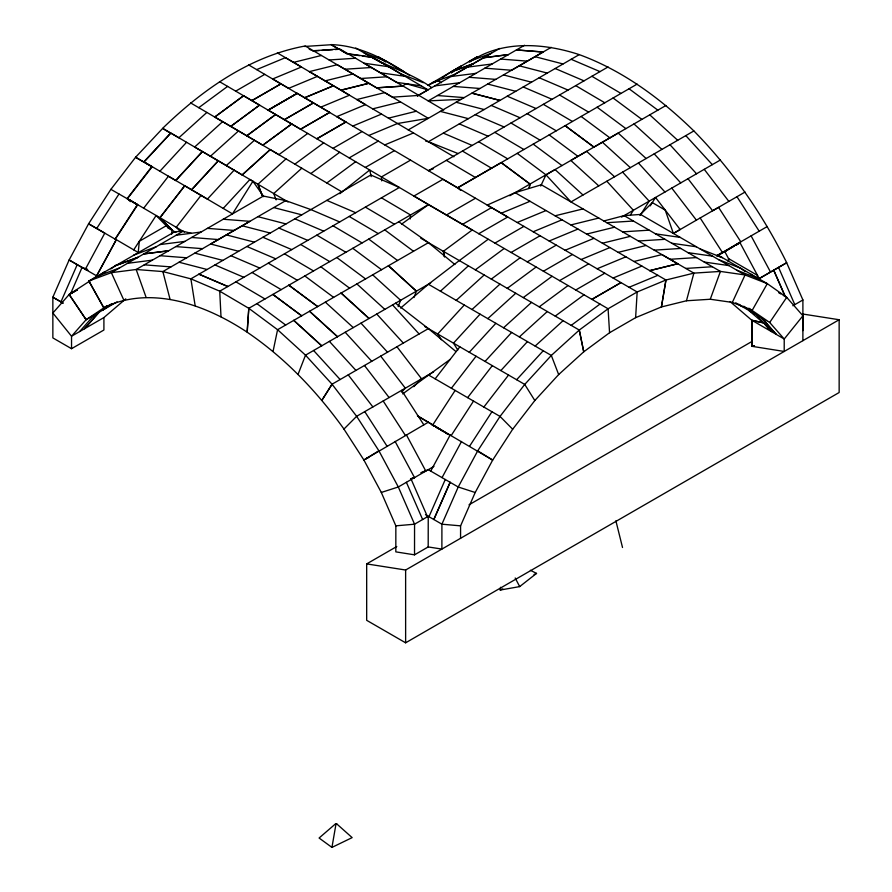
<?xml version="1.0" encoding="UTF-8"?>
<svg xmlns="http://www.w3.org/2000/svg" width="892" height="892" viewBox="0 0 892 892"><rect width="100%" height="100%" fill="white"/><g stroke="black" fill="none" stroke-linecap="round" stroke-linejoin="round"><path stroke-width="1.34" d="M433.59 371.886L356.644 416.308L343.933 429.085L363.88 459.982L381.308 492.451L395.847 525.834L395.825 551.869L414.524 554.835L428.193 546.941L441.886 549.082L441.908 524.195L458.22 486.999L477.722 450.839L500.033 416.419L524.73 384.419L551.323 355.44L579.287 330.051L608.088 308.766L637.167 291.974L665.956 280.01L693.887 273.119L720.424 271.424L745.054 274.959L767.298 283.656L786.711 297.348L802.923 315.768L802.878 340.666M414.524 554.835L414.557 524.195L398.311 486.976L378.888 450.772L356.644 416.308L332.047 384.207L305.51 355.161L277.579 329.705L248.801 308.32L219.733 291.182L190.899 278.861L162.857 271.569L136.175 269.495L111.355 272.662L88.877 281.002L103.706 307.651C151.239 284.749 205.985 304.852 247.073 332.147L248.801 308.32L428.45 204.636L472.158 230.036L443.357 251.321L444.45 256.751L443.357 251.321L420.756 238.197M428.193 546.941L428.238 516.278L414.546 524.206L395.858 525.834M460.562 538.3L460.584 525.856L475.202 492.507L492.674 460.094L512.677 429.23L534.821 400.541L558.66 374.573L583.736 351.816L609.559 332.727L608.088 308.766L413.91 196.05L442.99 179.27L507.715 217.001L478.636 233.782M802.923 315.779L784.224 339.005L784.202 351.459L751.811 346.297L751.844 320.295L730.013 301.541M802.889 330.62L802.9 299.968L786.655 262.739L759.025 278.694M751.811 346.297L754.487 345.739L751.833 346.352L751.856 320.261L763.73 322.937L771.268 331.512M635.617 317.663L637.167 291.974L487.177 205.104L515.097 192.65L541.332 184.778L693.876 273.119L686.472 300.771L661.429 306.948L635.617 317.663L609.559 332.727M248.801 308.32L247.24 332.27C285.284 358.082 317.24 391.822 343.966 429.063M410.242 218.941L410.532 214.972L381.464 197.823M171.61 234.228L172 230.203L166.224 225.754L139.319 241.286L138.227 252.503L115.324 239.078L137.736 204.725L110.887 189.36L88.587 223.792L69.13 259.973L52.851 297.203L52.862 337.912L71.538 348.694L103.907 330.018L103.907 317.563L125.772 298.853M530.405 570.289L536.538 573.4L519.679 586.601L500.234 590.036L500.568 587.282M728.106 261.3L728.541 258.591L757.498 275.372L756.951 278.85M665.945 280.01L661.429 306.948L665.956 280.01L515.097 192.65M331.947 847.4L335.95 824.23L336.708 823.862L352.15 837.621L331.947 847.4L319.091 838.023L335.47 823.885L336.708 823.862M273.052 351.448L277.579 329.705L428.428 242.669L454.898 264.511M686.472 300.771L710.266 299.255L720.424 271.424L624.088 215.63L603.828 220.982M298.095 374.272L305.51 355.161L430.691 282.931M398.144 306.658L400.62 300.292M413.933 297.549L416.408 291.182L388.466 265.727L416.408 291.182M60.946 301.875L77.214 264.645M70.68 293.501L82.064 267.455L69.119 259.985L96.604 275.851L116.317 239.658L96.704 275.751M428.974 516.702L445.275 479.506M710.266 299.244L732.343 302.421L745.054 274.959L640.534 214.426L624.088 215.63M540.73 186.038L545.96 174.821L555.058 169.569L582.989 195.002M85.309 269.317L87.918 270.176L85.309 269.328L104.777 233.147L88.587 223.792L116.071 239.669M430.736 471.076L450.237 434.917M442.042 477.621L461.532 441.473M223.212 208.405L249.905 179.493L252.904 181.254L232.5 213.879L184.666 185.737L159.902 217.704L172.457 230.459L175.969 232.5M332.047 384.207L321.889 400.307L332.047 384.207L428.394 328.613L455.923 351.537M630.477 214.872L633.376 210.278L606.828 181.243M640.456 214.95L649.164 201.157L622.616 172.123M650.223 205.896L655.531 197.466L680.172 229.534L673.382 233.448L665.231 210.099L652.297 202.607L639.787 215.162M110.887 189.36L135.64 157.204L162.612 128.448L170.606 133.254L143.645 162.01L135.64 157.204M96.693 228.475L118.971 194.032M115.079 239.101L137.368 204.669L127.433 198.682L152.197 166.715L135.551 157.338M455.143 390.428L432.832 424.837L447.795 434.103L445.498 432.765M451.229 435.497L473.541 401.065M469.627 446.145L491.949 411.736M133.722 249.86L156.133 215.496L168.688 228.263M127.065 198.704L151.729 166.692L144.169 162.221M435.151 378.844L459.848 346.832M451.385 388.243L476.072 356.243M467.62 397.642L492.317 365.631M483.854 407.053L508.552 375.041M143.668 208.193L168.432 176.226L191.557 189.74L218.205 160.805L288.027 201.971M172.49 230.448L159.991 217.726L184.789 185.77M201.057 195.348L176.237 227.282L180.084 231.195M77.314 289.788L69.119 294.55L52.862 313.003L71.538 336.239L71.538 348.694M107.174 305.655L86.123 319.704L71.538 336.239L103.907 317.563M79.633 331.568L94.206 315.032M464.264 305.019L437.682 333.998L441.295 339.763M480.063 314.162L453.482 343.141L457.797 350.054M469.27 352.284L495.852 323.317M485.058 361.427L511.64 332.448M500.847 370.57L527.44 341.603M516.646 379.724L543.228 350.746M159.902 171.231L186.551 142.285M175.691 180.474L202.417 151.54L175.78 180.519L144.114 161.976L170.762 133.042L218.306 160.861L191.624 189.795L207.423 199.094L234.117 170.182M401.422 392.134L405.336 388.187L380.706 356.109M413.754 386.693L421.57 378.832L396.951 346.754M339.796 193.72L369.723 169.993L371.183 176.627M440.436 291.205L468.4 265.827M456.225 300.359L484.178 274.97M472.002 309.502L499.966 284.113M487.79 318.645L515.754 293.256M503.567 327.777L531.532 302.388M519.356 336.92L547.32 311.531M535.133 346.063L563.097 320.674M443.714 110.039L403.117 86.1L376.58 87.84L305.242 45.983C249.894 56.14 202.361 89.836 162.667 128.303L178.857 137.781L206.866 112.425M190.676 102.948L222.643 121.669L194.657 147.024L210.445 156.245L238.521 130.934L278.873 154.684L307.718 133.432M210.501 156.278L226.278 165.544L254.41 140.278M226.378 165.622L242.167 174.921L270.198 149.577L341.736 191.769M242.178 174.932L270.209 149.588M257.955 184.243L262.259 195.649L257.955 184.231L285.998 158.899M301.786 168.209L273.744 193.542L276.13 199.886M400.62 308.075L428.416 284.247L459.302 260.564M214.76 117.042L243.583 95.756L259.594 105.133L230.772 126.408L214.76 117.042L243.572 95.756M259.561 105.1L230.738 126.385L246.761 135.762L275.572 114.488L428.45 204.636L401.601 224.137M459.335 260.575L488.136 239.29M475.313 269.841L504.114 248.545M491.291 279.084L520.092 257.799M507.269 288.339L536.07 267.054M523.258 297.593L552.059 276.308M402.671 393.918L450.114 359.431M539.236 306.848L568.037 285.563M555.214 316.103L584.015 294.817M571.203 325.368L599.993 304.072M198.771 107.687L227.594 86.401M275.684 114.555L246.85 135.818L262.817 145.195L291.729 123.999M262.817 145.195L291.662 123.921M294.873 164.128L323.707 142.854M310.851 173.55L339.685 152.287M326.829 182.983L355.663 161.708M110.864 268.893L116.317 265.158M119.45 267.99L96.972 276.33L69.219 294.46L86.123 319.704L117.042 301.875M469.582 62.039C501.538 39.962 543.897 42.961 579.242 54.624C622.895 70.579 660.838 98.711 693.876 130.946L570.98 201.938L545.96 174.821L517.215 153.368M442.109 77.905L449.746 72.698M378.888 450.772L363.88 460.004L428.316 422.228L450.304 435.407M718.941 254.577L722.397 252.436L700.164 217.971M729.31 260.018L724.795 251.6L739.814 242.379L759.226 278.583L786.699 262.716C762.749 214.348 731.73 169.491 693.876 130.946M738.409 243.661L736.09 245.077L738.409 243.739M268.202 110.14L297.281 93.359L313.46 102.881L284.403 119.684L300.582 129.206L329.661 112.414L313.482 102.903L284.381 119.673L268.202 110.14L297.159 93.314L268.079 110.106M280.947 83.826L251.901 100.629L280.98 83.837M345.884 121.992L316.827 138.795L345.906 122.014L248.578 64.871M437.95 80.648L432.341 82.744L454.786 74.348L491.592 53.107L469.136 61.481L477.22 56.82L450.739 72.107L473.195 63.733L450.739 72.118L461.03 66.164L427.837 85.342L437.95 80.648L441.462 82.711M235.689 91.14L264.768 74.348M300.626 129.24L329.661 112.414M402.805 85.788L406.339 83.759L427.982 89.847L417.646 95.812M88.877 281.002L174.72 231.742L183.027 231.273L191.278 233.28M183.027 231.273L111.355 272.662L123.854 300.18M417.434 95.923L499.698 48.436M333.006 148.34L362.085 131.548M524.518 45.269L428.193 100.896L461.175 99.346M349.185 157.884L378.264 141.092M543.105 52.015L516.423 49.941L543.116 52.015L511.54 70.256L484.858 68.171M408.19 129.942L551.211 47.343M365.363 167.428L394.442 150.636M425.707 141.159L428.405 141.739L579.242 54.624M410.543 160.136L381.464 176.928L381.676 180.898M608.076 66.945L428.45 170.695L433.501 168.644M637.156 84.093L457.529 187.844L336.786 116.618M501.226 162.645L530.004 184.053L529.146 188.134L530.004 184.031L501.226 162.6L457.518 187.9L460.807 190.386M446.357 215.05L475.436 198.269M665.934 105.49L593.927 147.091L565.149 125.683L593.927 147.113M509.789 195.738L618.189 133.075L646.131 158.52M462.457 224.394L491.525 207.613M494.815 243.159L523.894 226.378M510.993 252.525L540.073 235.744M527.183 261.902L556.251 245.122M621.568 217.09L720.413 159.98M543.362 271.268L572.441 254.488M559.54 280.645L588.62 263.854M745.043 192.048L712.63 210.768L688 178.701M575.719 290.012L604.798 273.22M673.382 233.448L718.562 207.345L740.806 241.81M716.477 255.881L767.287 226.512M724.795 251.6L733.837 246.382M718.885 255.012L725.787 251.031M433.958 466.382L398.311 486.976L381.308 492.451M792.854 305.755L802.9 299.968M802.878 314.04L839.149 319.737L839.149 392.513L405.626 642.809L366.679 620.319L366.679 563.9L396.784 546.517M469.036 504.805L752.023 341.424M366.679 563.9L405.626 570.021L839.149 319.737M500.234 590.036L502.731 588.887M534.029 574.548L536.538 573.4M304.774 97.752L333.53 85.777L349.508 95.21L320.752 107.174M336.797 116.64L365.53 104.643L309.334 71.628L337.221 64.715L368.809 83.224L340.911 90.137M352.786 126.062L381.531 114.087M368.764 135.495L397.509 123.509L428.316 118.313L384.742 92.612L356.856 99.536M384.742 144.917L413.487 132.941M256.673 69.609L285.44 57.646L301.418 67L272.651 78.975L288.662 88.341L317.429 76.377M304.651 97.696L333.407 85.732L277.345 52.907M501.226 213.244L530.015 201.291M517.215 222.498L545.993 210.557M533.193 231.753L561.971 219.811M549.171 241.018L577.96 229.066M565.149 250.262L593.938 238.32M581.127 259.527L609.916 247.552M597.116 268.771L625.894 256.818M613.094 278.025L641.872 266.072M629.072 287.28L657.861 275.327M420.857 472.704L428.283 469.66L458.22 486.999L475.202 492.507M133.778 255.079L156.245 246.738M414.501 477.621L410.576 478.881L414.524 477.599L395.1 441.406M423.198 471.924L425.818 471.076L406.395 434.872M293.535 62.384L321.432 55.46M325.112 80.871L353.02 73.969M341.078 90.237L368.942 83.313L392.469 97.161L418.905 95.411M372.666 108.857L400.53 101.922M388.444 118.168L416.308 111.232M555.058 215.797L583 208.918M570.847 224.94L598.777 218.049M586.635 234.083L614.566 227.192M602.412 243.226L630.354 236.335M618.201 252.358L646.131 245.456M633.978 261.49L661.92 254.588L677.708 263.742L649.766 270.644L677.708 263.742M467.285 67.145L492.105 63.99M451.051 76.522L475.871 73.356M434.817 85.888L459.636 82.733M176.237 235.198L201.057 232.031M160.002 244.564L184.822 241.409M127.534 263.318L152.354 260.152M304.518 46.462L331.043 44.745L339.183 49.294M313.337 50.721L339.819 48.993L403.039 86.1L376.58 87.84M312.657 51.011L319.291 50.576M321.945 50.409L332.549 49.718M335.202 49.551L337.856 49.372M329.126 59.965L355.607 58.236M344.948 69.23L371.418 67.502M360.736 78.496L387.206 76.757M606.839 222.71L633.376 221.026M622.627 231.853L649.175 230.169M638.416 241.007L664.964 239.312M654.204 250.15L680.752 248.444M669.992 259.293L696.541 257.587M685.792 268.436L712.329 266.741M500.646 59.062L527.328 61.135M469.058 77.292L495.751 79.377M453.27 86.412L479.963 88.486M437.481 95.533L464.175 97.607M223.212 219.242L249.905 221.327L162.857 271.569L170.026 299.21M207.423 228.363L234.117 230.437M191.635 237.473L218.328 239.558M175.847 246.593L202.529 248.667M160.058 255.703L186.74 257.788M144.259 264.824L170.952 266.898M460.584 525.856L441.919 524.195L425.484 514.684M409.874 75.575C386.258 59.697 360.19 45.548 331.088 44.6L347.289 53.91L341.826 50.777M347.902 53.721L372.455 57.211L404.946 76.255M348.66 54.1L359.621 55.661M362.364 56.051L371.953 57.411L355.741 48.034M388.711 66.733L364.137 63.232L396.684 82.376L421.202 85.844M380.393 72.765L404.968 76.299M655.531 233.849L680.172 237.383M671.765 243.248L696.407 246.783M688 252.648L712.641 256.171M704.245 262.047L728.875 265.582M285.752 200.633L263.374 196.062L136.175 269.495L146.098 297.348M535.033 56.687L563.064 63.968M519.244 65.807L547.275 73.077M503.467 74.917L531.498 82.198M487.679 84.038L515.721 91.307M242.178 225.787L270.209 233.057M226.401 234.897L254.432 242.167M238.643 251.276L210.612 244.007L285.752 200.633L310.873 209.587L339.685 221.941M194.824 253.116L222.855 260.397M179.036 262.226L207.078 269.507M456.113 102.257L484.144 109.538M440.336 111.377L468.367 118.658M273.744 207.568L301.775 214.838M257.966 216.678L285.998 223.948M82.064 267.455L87.293 269.15M372.321 57.601C391.766 68.294 413.42 74.337 431.639 87.583M382.791 63.254L401.177 74.047L423.332 82.7M700.164 248.957L722.409 257.665L716.856 255.491L717.904 255.056L767.298 283.656L752.279 310.215L732.343 302.41M718.562 259.605L740.806 268.314M736.959 270.265L759.203 278.973M428.405 141.739L458.098 153.569M571.159 59.296L599.993 71.616M555.17 68.517L584.015 80.849M539.192 77.749L568.037 90.081M523.214 86.981L552.048 99.302M507.236 96.202L536.07 108.534M491.258 105.434L520.092 117.766M475.28 114.667L504.114 126.987M459.302 123.888L488.136 136.231M443.324 133.12L472.158 145.452M326.829 200.388L355.663 212.72M294.873 218.83L323.707 231.162M278.884 228.051L307.729 240.383M262.906 237.272L291.74 249.604M246.928 246.504L275.762 258.825M230.95 255.725L259.784 268.057M214.961 264.946L243.795 277.278M238.443 130.89L222.665 121.669M309.167 49.06L311.498 50.353M386.125 61.37L378.03 56.709L385.612 62.005M404.555 71.996L386.147 61.381L363.847 52.695L382.267 63.321M63.12 303.124L52.862 297.203L62.886 302.99M778.627 292.665L780.935 294.003M783.243 295.341L786.722 297.348L769.696 322.491L784.224 339.005L751.856 320.261L763.273 322.837L748.689 310.338M748.812 308.208L769.696 322.491L735.71 302.812M443.357 251.321L579.287 330.062L583.736 351.816L579.287 330.051M428.416 284.247L551.323 355.44L558.66 374.573M424.692 326.461L524.73 384.419L534.821 400.541M428.361 374.908L500.044 416.43L512.688 429.242M417.4 415.906L492.674 460.094L477.722 450.839M431.739 424.793L434.081 426.153M436.322 427.458L438.708 428.84M440.916 430.111L443.346 431.516M219.51 81.663L275.572 114.488M159.902 217.704L127.433 198.682L130.332 201.625M167.819 227.739L172.457 230.459M428.004 89.813L401.177 74.047M127.478 198.849L137.368 204.669M159.991 217.726L184.399 232.087M591.898 76.288L620.977 93.437M575.719 85.632L604.798 102.781M559.54 94.987L588.62 112.124M543.351 104.331L572.43 121.468M527.172 113.674L556.251 130.812M510.993 123.018L540.073 140.167M494.815 132.362L523.894 149.51M478.636 141.716L507.704 158.854M462.457 151.06L491.525 168.209M356.878 99.547L453.917 156.78M446.357 160.348L475.436 177.497M365.363 207.111L394.442 224.26M349.185 216.455L378.264 233.604M333.006 225.799L362.085 242.936M316.827 235.131L345.895 252.28M300.637 244.475L329.717 261.612M284.459 253.807L313.538 270.956M268.28 263.151L297.348 280.289M252.09 272.495L281.17 289.632M235.912 281.839L264.98 298.976M418.259 416.218L428.316 422.228M394.231 66.019L398.557 69.063M751.12 274.279L757.587 278.85M739.814 267.745L745.21 271.547M743.716 306.212L753.517 313.125M738.955 304.283L742.211 306.58M398.791 221.762L428.428 242.669M629.061 88.765L657.85 110.162M613.083 97.997L641.872 119.394M597.105 107.218L625.894 128.626M581.127 116.451L609.916 137.859M549.171 134.904L577.949 156.345M533.193 144.136L561.971 165.577M384.742 229.88L413.52 251.276M368.764 239.101L397.542 260.497M352.775 248.31L381.564 269.719M336.797 257.532L365.575 278.94M320.819 266.753L349.597 288.161M304.841 275.974L333.619 297.359M256.896 303.648L285.674 325.034M395.569 303.202L428.394 328.613M649.755 114.845L677.697 140.289M633.978 123.955L661.909 149.399M602.401 142.196L630.343 167.651M614.555 176.772L586.624 151.328L570.835 160.448L598.777 185.893M372.689 274.848L400.62 300.281M356.9 283.946L384.842 309.39M341.123 293.055L369.054 318.5L341.123 293.033M325.335 302.143L353.265 327.587M685.781 135.617L712.329 164.652M669.992 144.738L696.541 173.773M654.204 153.848L680.741 182.893M638.416 162.98L664.953 192.025M392.569 304.93L419.106 333.965M376.77 314.051L403.318 343.085M360.981 323.138L387.518 352.195M345.193 332.259L371.73 361.293M329.393 341.368L355.941 370.414M313.605 350.489L340.142 379.535M756.739 314.976L771.279 331.501M704.234 169.324L728.864 201.391M671.765 188.078L696.407 220.157M364.471 365.486L389.102 397.553M348.237 374.863L372.867 406.93M252.904 181.254L263.82 196.697M69.119 294.55L86.123 319.704M736.959 196.719L759.192 231.184M401.578 390.35L423.812 424.826M383.181 400.976L405.403 435.452M364.761 411.613L386.972 446.1M88.843 281.013L103.706 307.651M751.109 235.856L770.521 272.06M515.186 577.983L519.679 586.601M778.56 267.41L794.805 304.64M773.754 270.198L785.105 296.255L773.698 270.209M411.257 479.495L427.48 516.724M406.395 482.304L422.63 519.523M615.881 520.817L622.516 547.498M195.158 305.744L190.888 278.839L370.816 174.988L399.371 187.487L219.733 291.182L221.004 316.794M405.626 570.021L405.626 642.809M450.125 482.316L433.824 519.512L450.137 482.316M99.068 312.233L84.484 328.769L99.068 312.245M105.022 271.681L98.477 276.163L105.022 271.67M112.202 303.592L102.312 310.371L112.191 303.581M453.392 71.382L451.218 72.876L453.404 71.382M368.507 457.328L366.188 458.666L368.496 457.317M620.977 282.597L591.909 299.389L620.988 282.597M77.258 289.833L69.219 294.46L77.203 289.878M137.847 257.364L115.38 265.704L137.847 257.364M508.34 54.613L483.52 57.768L508.34 54.613M168.588 250.786L143.768 253.941L168.588 250.786M499.933 100.417L471.901 93.147L499.933 100.428M227.817 286.51L198.983 274.19L227.817 286.51M317.641 306.58L288.852 285.195L317.641 306.58M301.652 315.801L272.874 294.427L301.652 315.813M337.477 336.708L309.546 311.252L337.488 336.708M321.7 345.817L293.769 320.373L321.7 345.817M776.14 334.31L761.59 317.786L776.129 334.31"/></g></svg>
